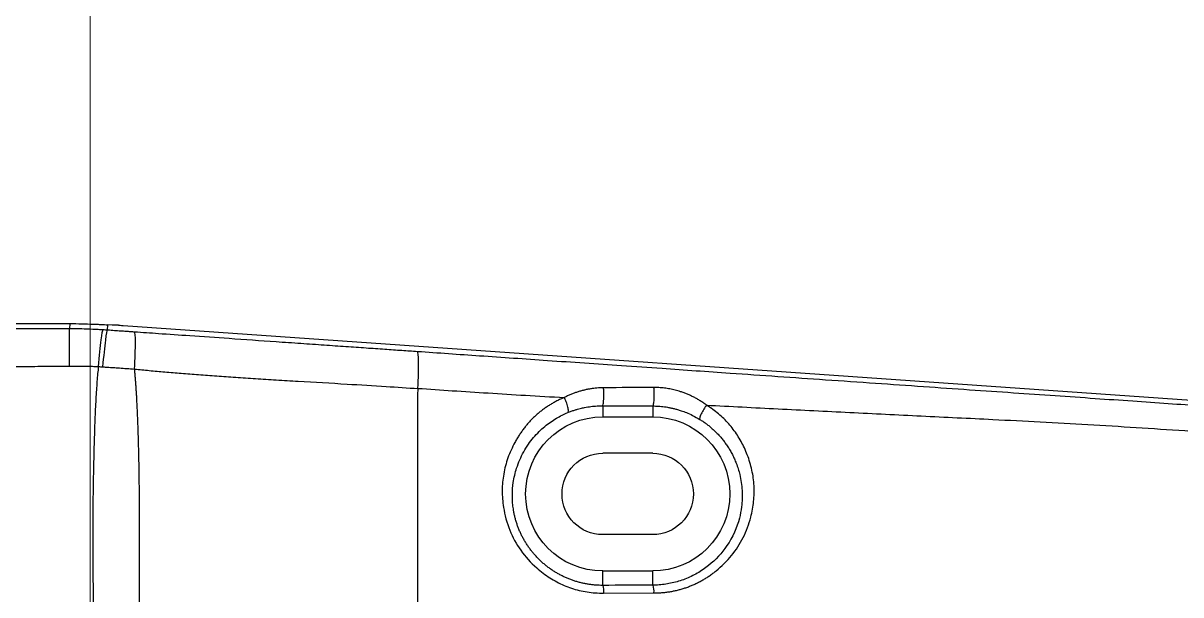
# Model space of a CAD drawing. Header units: millimetres. Extents: x 174875 to 182855, y -330615 to -324972.
# Drawn here: x 179382.5 to 179456.9, y -326636.3 to -326599.5 of the extents above; entities that cross this region are included whole.
import ezdxf

# ---------------------------------------------------------------- set-up
doc = ezdxf.new("R2010")
doc.units = ezdxf.units.MM
doc.header["$LTSCALE"] = 20
doc.linetypes.add('SLD-实线', pattern=[0])
doc.layers.get('0').update_dxf_attribs({"lineweight": 15})
doc.layers.add('粗实线', color=7, linetype='SLD-实线', lineweight=25)

# ---------------------------------------------------------------- blocks, each defined once
blk = doc.blocks.new('20250328.085552')
at = {"layer": '粗实线'}
for p, q in [((58.378, 17.32), (61.594, 17.309)), ((58.32, 16.821), (58.32, 15.898)), ((61.536, 16.81), (61.536, 15.898)), ((58.32, 15.898), (61.536, 15.898)), ((61.536, 13.558), (58.32, 13.558)), ((61.536, 8.332), (58.32, 8.332)), ((58.32, 5.28), (58.32, 5.991)), ((58.32, 5.991), (61.536, 5.991)), ((61.536, 5.293), (61.536, 5.991)), ((27.51, 0.12), (96.166, 4.919)), ((10.247, 0), (24.071, 0)), ((24.071, 0), (24.059, 0.337)), ((26.505, 0.424), (26.517, 0.08)), ((27.199, 0.106), (27.209, 0.104))]:
    blk.add_line(p, q, dxfattribs=at)
for centre, radius, start, end in [((56.929, 17.236), 1.451, 343.39081, 3.3071), ((60.15, 17.225), 1.447, 343.33609, 3.31699), ((58.32, 10.945), 4.953, 90, 270), ((61.536, 10.945), 4.953, 270, 90), ((58.32, 10.945), 2.613, 90, 270), ((61.536, 10.945), 2.613, 270, 90)]:
    blk.add_arc(centre, radius, start, end, dxfattribs=at)
for centre, major_axis, ratio, start_param, end_param in [((24.071, 35.08), (1.224, -35.058), 0.999848, 6.248294, 6.291697), ((25.593, -0.007), (1.608, 0.112), 0.017413, 0.051142, 0.9575), ((27.51, 0.125), (0.301, 0.021), 0.017413, 3.192735, 4.711171)]:
    blk.add_ellipse(centre, major_axis=major_axis, ratio=ratio, start_param=start_param, end_param=end_param, dxfattribs=at)
for points, knots in [([(25.908, 2.761), (25.893, 2.912), (25.859, 3.23), (25.817, 3.731), (25.778, 4.278), (25.742, 4.872), (25.709, 5.513), (25.68, 6.203), (25.654, 6.942), (25.622, 8.085), (25.588, 9.561), (25.558, 11.297), (25.547, 12.68), (25.546, 13.796), (25.549, 14.736), (25.555, 15.765), (25.564, 16.884), (25.576, 18.094), (25.592, 19.396), (25.612, 20.791), (25.634, 22.278), (25.652, 23.305), (25.66, 23.832)], [0, 0, 0, 0, 0.02361, 0.0494, 0.077374, 0.107536, 0.139887, 0.174429, 0.211164, 0.250093, 0.343581, 0.426928, 0.500137, 0.54026, 0.584236, 0.632066, 0.683751, 0.739291, 0.798686, 0.861935, 0.92904, 1, 1, 1, 1]), ([(28.504, 21.302), (28.508, 21.067), (28.514, 20.601), (28.522, 19.91), (28.529, 19.232), (28.536, 18.568), (28.542, 17.918), (28.547, 17.281), (28.551, 16.657), (28.555, 16.046), (28.557, 15.449), (28.559, 14.865), (28.56, 14.294), (28.561, 13.736), (28.56, 13.191), (28.559, 12.659), (28.556, 12.139), (28.553, 11.632), (28.55, 11.137), (28.545, 10.655), (28.539, 10.185), (28.533, 9.728), (28.526, 9.282), (28.518, 8.848), (28.51, 8.426), (28.5, 8.016), (28.49, 7.617), (28.479, 7.229), (28.467, 6.853), (28.454, 6.487), (28.441, 6.133), (28.426, 5.789), (28.411, 5.457), (28.395, 5.134), (28.378, 4.823), (28.361, 4.521), (28.342, 4.23), (28.323, 3.95), (28.303, 3.679), (28.282, 3.418), (28.261, 3.167), (28.245, 3.004), (28.238, 2.923)], [0, 0, 0, 0, 0.036344, 0.072088, 0.107233, 0.141779, 0.175729, 0.209082, 0.24184, 0.274004, 0.305575, 0.336554, 0.366942, 0.396742, 0.425954, 0.45458, 0.482621, 0.510079, 0.536956, 0.563254, 0.588975, 0.614123, 0.638699, 0.662707, 0.686147, 0.709023, 0.731337, 0.753091, 0.774286, 0.794926, 0.815011, 0.834545, 0.85353, 0.871967, 0.889858, 0.907206, 0.924012, 0.94028, 0.95601, 0.971206, 0.985868, 1, 1, 1, 1]), ([(46.447, 18.457), (46.448, 15.977), (46.448, 13.54), (46.449, 8.774), (46.449, 6.456), (46.45, 4.168)], [0, 0, 0, 0, 0.5, 0.5, 1, 1, 1, 1]), ([(55.844, 4.753), (55.764, 4.787), (55.604, 4.857), (55.371, 4.971), (55.145, 5.092), (54.925, 5.222), (54.712, 5.359), (54.506, 5.504), (54.306, 5.658), (54.114, 5.819), (53.927, 5.988), (53.748, 6.165), (53.575, 6.351), (53.408, 6.544), (53.249, 6.745), (53.096, 6.955), (52.95, 7.173), (52.81, 7.398), (52.541, 7.873), (52.205, 8.614), (51.927, 9.655), (51.832, 10.726), (51.93, 11.944), (52.28, 13.266), (53.006, 14.604), (53.816, 15.49), (54.485, 16.04), (54.917, 16.343), (55.366, 16.605), (55.83, 16.828), (56.31, 17.009), (56.805, 17.15), (57.316, 17.249), (57.842, 17.311), (58.198, 17.317), (58.378, 17.32)], [0, 0, 0, 0, 0.014467, 0.028846, 0.043159, 0.057429, 0.071678, 0.085931, 0.100209, 0.114537, 0.128936, 0.143429, 0.158037, 0.172783, 0.187686, 0.202768, 0.218047, 0.233542, 0.249271, 0.31374, 0.376026, 0.437578, 0.499904, 0.585372, 0.666936, 0.74925, 0.778135, 0.806289, 0.833905, 0.861187, 0.888346, 0.915598, 0.943156, 0.971224, 1, 1, 1, 1]), ([(61.594, 17.309), (61.682, 17.308), (61.857, 17.305), (62.118, 17.289), (62.375, 17.264), (62.629, 17.229), (62.879, 17.184), (63.126, 17.129), (63.369, 17.065), (63.609, 16.991), (63.845, 16.907), (64.078, 16.813), (64.307, 16.71), (64.533, 16.597), (64.756, 16.474), (64.974, 16.341), (65.19, 16.199), (65.402, 16.047), (65.912, 15.653), (66.644, 14.934), (67.401, 13.756), (67.839, 12.56), (68.048, 11.432), (68.074, 10.415), (67.935, 9.408), (67.691, 8.602), (67.433, 7.991), (67.22, 7.57), (66.98, 7.17), (66.714, 6.793), (66.423, 6.438), (66.105, 6.105), (65.76, 5.794), (65.391, 5.503), (65.126, 5.33), (64.993, 5.243)], [0, 0, 0, 0, 0.015007, 0.029857, 0.044572, 0.059177, 0.073697, 0.088156, 0.10258, 0.116994, 0.131424, 0.145896, 0.160435, 0.175066, 0.189814, 0.204702, 0.219755, 0.234994, 0.250441, 0.333214, 0.41528, 0.500274, 0.563361, 0.62514, 0.686922, 0.750037, 0.779336, 0.80793, 0.835947, 0.863525, 0.890809, 0.917947, 0.94509, 0.972392, 1, 1, 1, 1]), ([(58.32, 16.821), (58.242, 16.821), (58.087, 16.819), (57.855, 16.806), (57.622, 16.783), (57.391, 16.751), (57.161, 16.71), (56.933, 16.66), (56.707, 16.6), (56.483, 16.531), (56.262, 16.453), (56.044, 16.367), (55.83, 16.271), (55.62, 16.167), (55.414, 16.054), (55.212, 15.933), (55.016, 15.803), (54.824, 15.666), (54.639, 15.521), (54.459, 15.369), (54.286, 15.209), (54.119, 15.042), (53.959, 14.869), (53.806, 14.689), (53.661, 14.502), (53.523, 14.31), (53.393, 14.113), (53.272, 13.91), (53.158, 13.702), (53.054, 13.49), (52.958, 13.274), (52.871, 13.054), (52.793, 12.83), (52.724, 12.603), (52.665, 12.374), (52.615, 12.142), (52.567, 11.862), (52.522, 11.471), (52.502, 10.904), (52.563, 10.145), (52.779, 9.216), (53.134, 8.398), (53.533, 7.76), (53.866, 7.327), (54.22, 6.945), (54.587, 6.612), (54.959, 6.327), (55.333, 6.087), (55.699, 5.885), (55.949, 5.775), (56.069, 5.723)], [0, 0, 0, 0, 0.013834, 0.027663, 0.04149, 0.055319, 0.069151, 0.08299, 0.09684, 0.110702, 0.124579, 0.138476, 0.152393, 0.166335, 0.180304, 0.194304, 0.208335, 0.222403, 0.236509, 0.250656, 0.264846, 0.279084, 0.29337, 0.307708, 0.322101, 0.33655, 0.351059, 0.36563, 0.380266, 0.394968, 0.40974, 0.424584, 0.439501, 0.454495, 0.469568, 0.484721, 0.499958, 0.52433, 0.561656, 0.611878, 0.674909, 0.750639, 0.788575, 0.824541, 0.858554, 0.890632, 0.920793, 0.949059, 0.975453, 1, 1, 1, 1]), ([(64.564, 6.156), (64.627, 6.196), (64.756, 6.278), (64.946, 6.412), (65.134, 6.557), (65.322, 6.714), (65.507, 6.883), (65.688, 7.064), (65.866, 7.258), (66.038, 7.464), (66.205, 7.683), (66.364, 7.916), (66.515, 8.161), (66.656, 8.42), (66.786, 8.691), (66.963, 9.113), (67.172, 9.783), (67.312, 10.728), (67.279, 11.673), (67.044, 12.89), (66.436, 14.249), (65.483, 15.288), (64.772, 15.812), (64.399, 16.046), (64.011, 16.25), (63.613, 16.422), (63.205, 16.563), (62.791, 16.673), (62.374, 16.751), (61.955, 16.8), (61.675, 16.807), (61.536, 16.81)], [0, 0, 0, 0, 0.014644, 0.029761, 0.045358, 0.061442, 0.078017, 0.095089, 0.112663, 0.130745, 0.149337, 0.168445, 0.188072, 0.208222, 0.228899, 0.250106, 0.303184, 0.37479, 0.449405, 0.500057, 0.632949, 0.749504, 0.778716, 0.807558, 0.83604, 0.864172, 0.891967, 0.919434, 0.946587, 0.973438, 1, 1, 1, 1]), ([(64.993, 5.243), (66.527, 5.32), (69.594, 5.475), (74.195, 5.705), (78.798, 5.933), (82.878, 6.131), (86.447, 6.312), (89.514, 6.484), (92.612, 6.672), (95.739, 6.875), (97.834, 7.023), (98.886, 7.097)], [0, 0, 0, 0, 0.135694, 0.271419, 0.407178, 0.542971, 0.632566, 0.723064, 0.814466, 0.906777, 1, 1, 1, 1]), ([(61.536, 5.293), (61.596, 5.294), (61.718, 5.295), (61.904, 5.305), (62.095, 5.321), (62.292, 5.344), (62.493, 5.374), (62.698, 5.413), (62.908, 5.46), (63.133, 5.52), (63.399, 5.602), (63.729, 5.725), (64.133, 5.904), (64.412, 6.067), (64.564, 6.156)], [0, 0, 0, 0, 0.056207, 0.114, 0.173469, 0.234693, 0.297748, 0.362704, 0.429622, 0.498564, 0.581371, 0.692498, 0.832018, 1, 1, 1, 1]), ([(64.994, 5.24), (64.94, 5.311), (64.878, 5.4), (64.754, 5.6), (64.694, 5.71), (64.601, 5.907), (64.57, 5.992), (64.545, 6.11), (64.55, 6.143), (64.564, 6.156)], [0, 0, 0, 0, 0.25, 0.25, 0.5, 0.5, 0.75, 0.75, 1, 1, 1, 1]), ([(98.853, 5.439), (98.178, 5.393), (96.785, 5.297), (94.628, 5.148), (92.338, 4.99), (89.916, 4.822), (87.361, 4.645), (84.674, 4.459), (81.853, 4.264), (78.9, 4.059), (75.815, 3.845), (71.669, 3.557), (67.094, 3.239), (62.723, 2.936), (58.813, 2.665), (54.903, 2.394), (50.532, 2.091), (47.746, 1.899), (46.416, 1.807)], [0, 0, 0, 0, 0.0386323, 0.0797876, 0.1234667, 0.1696702, 0.2183985, 0.2696523, 0.3234317, 0.3797373, 0.4385691, 0.4999276, 0.6168753, 0.7002111, 0.7499352, 0.8405353, 0.923889, 1, 1, 1, 1]), ([(56.069, 5.723), (56.091, 5.709), (56.109, 5.675), (56.117, 5.552), (56.108, 5.464), (56.06, 5.257), (56.022, 5.141), (55.936, 4.927), (55.888, 4.83), (55.844, 4.753)], [0, 0, 0, 0, 0.25, 0.25, 0.5, 0.5, 0.75, 0.75, 1, 1, 1, 1]), ([(56.069, 5.723), (56.146, 5.692), (56.293, 5.633), (56.506, 5.56), (56.7, 5.501), (56.872, 5.455), (57.023, 5.419), (57.25, 5.372), (57.557, 5.322), (57.945, 5.285), (58.198, 5.282), (58.32, 5.28)], [0, 0, 0, 0, 0.109646, 0.208769, 0.297384, 0.375507, 0.443153, 0.500337, 0.679157, 0.845567, 1, 1, 1, 1]), ([(58.32, 5.28), (58.867, 5.282), (59.939, 5.286), (61.011, 5.291), (61.536, 5.293)], [0, 0, 0, 0, 0.510598, 1, 1, 1, 1]), ([(58.32, 5.28), (58.33, 5.275), (58.343, 5.247), (58.366, 5.108), (58.377, 4.996), (58.39, 4.729), (58.392, 4.577), (58.388, 4.315), (58.382, 4.206), (58.376, 4.125)], [0, 0, 0, 0, 0.25, 0.25, 0.5, 0.5, 0.75, 0.75, 1, 1, 1, 1]), ([(61.592, 4.102), (61.599, 4.179), (61.606, 4.287), (61.612, 4.554), (61.611, 4.712), (61.597, 4.994), (61.586, 5.112), (61.56, 5.259), (61.547, 5.288), (61.536, 5.293)], [0, 0, 0, 0, 0.25, 0.25, 0.5, 0.5, 0.75, 0.75, 1, 1, 1, 1]), ([(64.994, 5.24), (64.928, 5.192), (64.797, 5.097), (64.595, 4.965), (64.391, 4.843), (64.184, 4.73), (63.974, 4.627), (63.762, 4.534), (63.547, 4.45), (63.287, 4.36), (62.983, 4.272), (62.634, 4.195), (62.286, 4.141), (61.937, 4.108), (61.707, 4.105), (61.591, 4.104)], [0, 0, 0, 0, 0.067791, 0.134773, 0.200961, 0.26639, 0.331116, 0.395211, 0.458763, 0.521874, 0.620806, 0.71742, 0.812348, 0.906291, 1, 1, 1, 1]), ([(46.449, 4.161), (47.185, 4.211), (48.687, 4.314), (50.988, 4.462), (53.385, 4.61), (55.014, 4.704), (55.845, 4.753)], [0, 0, 0, 0, 0.234833, 0.479776, 0.734831, 1, 1, 1, 1]), ([(58.375, 4.127), (58.305, 4.128), (58.163, 4.13), (57.952, 4.144), (57.74, 4.165), (57.529, 4.195), (57.318, 4.233), (57.107, 4.279), (56.897, 4.335), (56.686, 4.399), (56.476, 4.473), (56.265, 4.556), (56.055, 4.648), (55.916, 4.717), (55.846, 4.752)], [0, 0, 0, 0, 0.0785501, 0.1574552, 0.2368883, 0.3170176, 0.3980043, 0.4800006, 0.5631473, 0.6475716, 0.7333852, 0.8206819, 0.909536, 1, 1, 1, 1]), ([(28.238, 2.923), (28.553, 2.954), (29.201, 3.017), (30.201, 3.105), (31.255, 3.193), (32.366, 3.28), (33.531, 3.366), (34.751, 3.451), (36.027, 3.535), (37.366, 3.619), (39.327, 3.733), (41.685, 3.872), (44.252, 4.026), (45.77, 4.129), (46.449, 4.175)], [0, 0, 0, 0, 0.051942, 0.106892, 0.164854, 0.22583, 0.289822, 0.356831, 0.426859, 0.499906, 0.577289, 0.749845, 0.888221, 1, 1, 1, 1]), ([(46.449, 4.161), (46.477, 3.501), (46.491, 2.886), (46.479, 2.043), (46.453, 1.827), (46.416, 1.807)], [0, 0, 0, 0, 0.5, 0.5, 1, 1, 1, 1]), ([(10.492, 2.926), (10.764, 2.926), (11.351, 2.924), (12.293, 2.916), (13.361, 2.902), (14.554, 2.882), (15.873, 2.858), (17.501, 2.823), (19.301, 2.786), (21.138, 2.755), (22.693, 2.735), (23.635, 2.732), (24.059, 2.73)], [0, 0, 0, 0, 0.060176, 0.129612, 0.208312, 0.296276, 0.393505, 0.5, 0.656268, 0.791689, 0.906264, 1, 1, 1, 1]), ([(24.059, 2.73), (24.272, 2.73), (24.659, 2.731), (25.18, 2.737), (25.584, 2.744), (25.813, 2.756), (25.908, 2.761)], [0, 0, 0, 0, 0.345381, 0.627139, 0.845316, 1, 1, 1, 1]), ([(24.059, 2.73), (24.059, 2.046), (24.059, 1.422), (24.059, 0.572), (24.059, 0.351), (24.059, 0.337)], [0, 0, 0, 0, 0.5, 0.5, 1, 1, 1, 1]), ([(25.908, 2.761), (25.967, 2.085), (26.029, 1.47), (26.137, 0.633), (26.183, 0.421), (26.215, 0.405)], [0, 0, 0, 0, 0.5, 0.5, 1, 1, 1, 1]), ([(26.201, 2.779), (26.301, 2.787), (26.52, 2.803), (26.875, 2.826), (27.284, 2.853), (27.744, 2.884), (28.068, 2.91), (28.238, 2.923)], [0, 0, 0, 0, 0.147266, 0.321865, 0.522953, 0.749444, 1, 1, 1, 1]), ([(26.201, 2.779), (26.263, 2.103), (26.327, 1.489), (26.434, 0.652), (26.477, 0.441), (26.505, 0.424)], [0, 0, 0, 0, 0.5, 0.5, 1, 1, 1, 1]), ([(28.238, 2.923), (28.269, 2.245), (28.287, 1.627), (28.288, 0.782), (28.27, 0.566), (28.24, 0.545)], [0, 0, 0, 0, 0.5, 0.5, 1, 1, 1, 1]), ([(46.416, 1.807), (46.083, 1.784), (45.384, 1.736), (44.285, 1.66), (43.087, 1.577), (41.788, 1.486), (40.39, 1.389), (38.891, 1.285), (36.853, 1.144), (34.474, 0.978), (31.953, 0.803), (29.93, 0.662), (28.748, 0.581), (28.24, 0.545)], [0, 0, 0, 0, 0.054991, 0.115465, 0.181424, 0.252871, 0.329807, 0.412232, 0.500147, 0.66619, 0.804846, 0.916115, 1, 1, 1, 1]), ([(24.059, 0.337), (23.727, 0.337), (23.004, 0.337), (21.828, 0.337), (20.471, 0.336), (18.934, 0.336), (17.142, 0.335), (15.25, 0.334), (13.413, 0.334), (11.859, 0.333), (10.916, 0.333), (10.492, 0.333)], [0, 0, 0, 0, 0.0733332, 0.1599975, 0.2599957, 0.3733295, 0.5000001, 0.6562544, 0.7916704, 0.9062508, 1, 1, 1, 1]), ([(26.215, 0.404), (26.134, 0.4), (25.955, 0.389), (25.596, 0.371), (25.121, 0.352), (24.581, 0.339), (24.222, 0.338), (24.059, 0.337)], [0, 0, 0, 0, 0.111807, 0.249829, 0.499745, 0.774226, 1, 1, 1, 1]), ([(25.593, 0.033), (25.634, 0.035), (25.716, 0.038), (25.838, 0.044), (25.958, 0.05), (26.116, 0.058), (26.309, 0.068), (26.447, 0.076), (26.517, 0.08)], [0, 0, 0, 0, 0.125022, 0.249481, 0.374108, 0.49963, 0.749579, 1, 1, 1, 1]), ([(28.24, 0.545), (28.156, 0.54), (27.973, 0.527), (27.674, 0.506), (27.326, 0.482), (26.931, 0.454), (26.652, 0.434), (26.505, 0.424)], [0, 0, 0, 0, 0.144849, 0.31723, 0.517196, 0.744778, 1, 1, 1, 1])]:
    blk.add_open_spline(points, degree=3, knots=knots, dxfattribs=at)
for points in [[(61.536, 16.81), (60.464, 16.814), (59.392, 16.818), (58.32, 16.821)], [(61.591, 4.104), (60.52, 4.109), (59.448, 4.116), (58.375, 4.127)], [(25.908, 2.761), (26.006, 2.767), (26.104, 2.773), (26.201, 2.779)], [(26.505, 0.424), (26.408, 0.417), (26.311, 0.41), (26.215, 0.404)]]:
    blk.add_open_spline(points, degree=3, dxfattribs=at)

msp = doc.modelspace()

# ---------------------------------------------------------------- linework, layer by layer
msp.add_lwpolyline([(179336.842, -326453.005), (179386.842, -326453.005), (179386.842, -327203.005), (179336.842, -327203.005)], close=True)

# ---------------------------------------------------------------- block references
at = {"xscale": -1, "rotation": 180}
msp.add_blockref('20250328.085552', (179361.454, -326618.845), dxfattribs=at)

doc.saveas('drawing.dxf')
